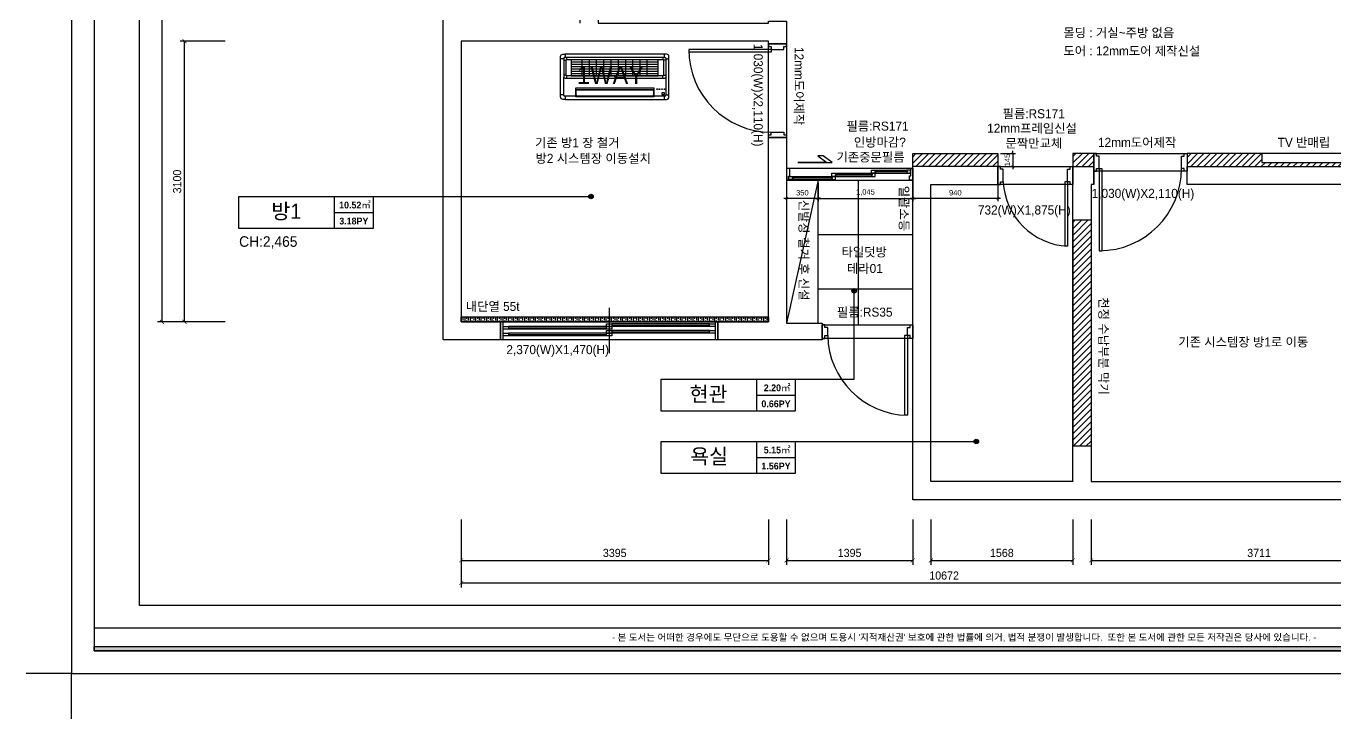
# Model space of a CAD drawing. Header units: millimetres. Extents: x 194631 to 262977, y 38570 to 93030.
# Drawn here: x 194631 to 209090, y 58422 to 66073 of the extents above; entities that cross this region are included whole.
import ezdxf
from ezdxf.enums import TextEntityAlignment as Align

# ---------------------------------------------------------------- set-up
doc = ezdxf.new("R2010")
doc.units = ezdxf.units.MM
doc.header["$LTSCALE"] = 20
doc.header["$PDMODE"] = 3
doc.layers.get('DEFPOINTS').update_dxf_attribs({"color": 248})
for name, color, linetype in [('0-ELC TEXT', 7, 'Continuous'), ('03-TEXT', 3, 'Continuous'), ('03-WAL NEW', 3, 'Continuous'), ('06-FUR', 6, 'Continuous'), ('06-LIGHT', 4, 'Continuous'), ('07-DIM', 5, 'Continuous'), ('3.기호.계단선', 30, 'Continuous'), ('C-HAT', 251, 'Continuous'), ('C-TEXT', 3, 'Continuous'), ('C-WALL1', 2, 'Continuous'), ('CO-DOOR', 8, 'Continuous'), ('FORM(YOURNAME)-1', 1, 'Continuous'), ('FORM(YOURNAME)-11', 1, 'Continuous'), ('도면층4', 4, 'Continuous'), ('도면층5', 5, 'Continuous'), ('도면층8', 8, 'Continuous'), ('치수', 7, 'Continuous')]:
    doc.layers.add(name, color=color, linetype=linetype)
doc.styles.add('HY 울릉도 L', font='')
doc.styles.add('HY견고딕', font='H2GTRE.TTF')
doc.styles.add('YOURNAME', font='HY울릉도M.TTF')
doc.styles.add('넥슨고딕', font='NEXONLv1GothicBold.ttf')
doc.styles.add('코레일둥고', font='Korail_Round_Gothic_Medium.ttf')
doc.styles.get('HY 울릉도 L').set_extended_font_data('HY울릉도L')
doc.dimstyles.new('30', dxfattribs={"dimscale": 30, "dimtxt": 2, "dimasz": 1, "dimexe": 1, "dimexo": 1, "dimgap": 1, "dimtad": 1, "dimdec": 0, "dimrnd": 0.05, "dimdsep": 46, "dimlunit": 6, "dimtxsty": 'HY 울릉도 L', "dimblk": 'ARCHTICK', "dimcen": 2.5, "dimdle": 1, "dimclrd": 133, "dimclre": 133, "dimclrt": 30, "dimadec": 0, "dimazin": 0, "dimtfac": 1, "dimtdec": 0, "dimtix": 1, "dimtmove": 2, "dimatfit": 3, "dimldrblk": 'ARCHTICK', "dimfxl": 0, "dimlwd": -1, "dimlwe": -1, "dimarcsym": 0})
doc.dimstyles.new('YOURNAME-50', dxfattribs={"dimscale": 50, "dimtxt": 1.8, "dimasz": 0.9, "dimexe": 1, "dimexo": 3, "dimgap": 0.7, "dimtad": 1, "dimdec": 0, "dimzin": 0, "dimdsep": 46, "dimtxsty": 'YOURNAME', "dimblk": 'ARCHTICK', "dimcen": 0, "dimclrd": 1, "dimclre": 1, "dimclrt": 7, "dimadec": 0, "dimazin": 0, "dimtfac": 1, "dimtdec": 0, "dimtix": 1, "dimtmove": 2, "dimatfit": 3, "dimldrblk": 'ARCHTICK', "dimfxl": 0, "dimtolj": 1, "dimtzin": 0, "dimarcsym": 0})

# ---------------------------------------------------------------- blocks, each defined once
blk = doc.blocks.new('FORM-ELEVATION')
at = {"layer": 'FORM(YOURNAME)-11'}
h = blk.add_hatch(color=256, dxfattribs=at)
h.dxf.hatch_style = 1
h.paths.add_polyline_path([(-10309, 35708), (71691, 35708), (71691, 35508), (-10309, 35508)])
h.paths.add_polyline_path([(-10309, -21492), (71691, -21492), (71691, -21692), (-10309, -21692)])
at = {"layer": 'DEFPOINTS', "color": 158}
blk.add_line((62481, -20692), (-10309, -20692), dxfattribs=at)
for points in [[(-10309, -21692), (71691, -21692), (71691, 35708), (-10309, 35708)], [(-8309, 33708), (61071, 33708), (61071, -19692), (-8309, -19692)]]:
    blk.add_lwpolyline(points, close=True, dxfattribs=at)
at = {"layer": 'DEFPOINTS', "color": 1}
blk.add_lwpolyline([(-11309, -24692), (-11309, -22692), (-13309, -22692)], dxfattribs=at)
at = {"layer": 'FORM(YOURNAME)-11', "color": 250}
blk.add_lwpolyline([(-11309, -22692), (72691, -22692), (72691, 36708), (-11309, 36708)], close=True, dxfattribs=at)
at = {"layer": 'FORM(YOURNAME)-11'}
blk.add_lwpolyline([(-10309, -21492), (71691, -21492), (71691, -21692), (-10309, -21692)], close=True, dxfattribs=at)
at = {"layer": 'FORM(YOURNAME)-11', "color": 1, "style": 'YOURNAME'}
blk.add_text("- 본 도서는 어떠한 경우에도 무단으로 도용할 수 없으며 도용시 '지적재산권' 보호에 관한 법률에 의거, 법적 분쟁이 발생합니다.  또한 본 도서에 관한 모든 저작권은 당사에 있습니다. -", height=300, dxfattribs=at).set_placement((28146, -21092), align=Align.MIDDLE_CENTER)
at = {"layer": 'FORM(YOURNAME)-11', "color": 3, "style": 'YOURNAME'}
for tag, height, p in [('1', 450, (71041, -1219)), ('2', 450, (71041, -1863)), ('3', 450, (71041, -3150)), ('4', 450, (71041, -5081)), ('5', 515, (71041, -7398)), ('6', 515, (71041, -9650)), ('7', 515, (71041, -11903)), ('8', 515, (71041, -14155)), ('9', 515, (71041, -16408)), ('10', 515, (66791, -18596)), ('11', 515, (71041, -18660)), ('12', 515, (66791, -20848)), ('13', 515, (71041, -20848))]:
    blk.add_attdef(tag, text='', height=height, dxfattribs=at).set_placement(p, align=Align.MIDDLE_RIGHT)
blk = doc.blocks.new('*U216')
at = {"layer": 'FORM(YOURNAME)-1', "xscale": 0.2500000000000001, "yscale": 0.2500000000000001, "zscale": 0.2500000000000001}
blk.add_blockref('FORM-ELEVATION', (197959, 64595), dxfattribs=at)
blk = doc.blocks.new('_ArchTick')
at = {"color": 0, "linetype": 'ByBlock', "const_width": 0.15}
blk.add_lwpolyline([(-0.5, -0.5), (0.5, 0.5)], dxfattribs=at)
blk = doc.blocks.new('*D55')
at = {"layer": 'DEFPOINTS', "color": 0}
for p in [(196981, 71677), (196131, 62807), (196981, 62807)]:
    blk.add_point(p, dxfattribs=at)
at = {"layer": '치수', "color": 1, "lineweight": -2}
for p, q in [((196831, 71677), (196081, 71677)), ((196131, 71677), (196131, 62807)), ((196831, 62807), (196081, 62807))]:
    blk.add_line(p, q, dxfattribs=at)
at = {"layer": '치수', "color": 1, "lineweight": -2, "xscale": 45, "yscale": 45, "zscale": 45}
for p, rotation in [((196131, 71677), 90), ((196131, 62807), 270)]:
    blk.add_blockref('_ArchTick', p, dxfattribs=dict(at, rotation=rotation))
at = {"layer": '치수', "color": 7, "insert": (196050, 67242), "char_height": 90, "attachment_point": 5, "rotation": 90, "style": 'YOURNAME'}
blk.add_mtext('\\A1;8870', dxfattribs=at)
blk = doc.blocks.new('*D58')
at = {"layer": 'DEFPOINTS', "color": 0}
for p in [(196381, 65907), (196981, 65907), (196981, 62807)]:
    blk.add_point(p, dxfattribs=at)
at = {"layer": '치수', "color": 1, "lineweight": -2}
for p, q in [((196831, 65907), (196331, 65907)), ((196381, 62807), (196381, 65907)), ((196831, 62807), (196331, 62807))]:
    blk.add_line(p, q, dxfattribs=at)
at = {"layer": '치수', "color": 1, "lineweight": -2, "xscale": 45, "yscale": 45, "zscale": 45}
for p, rotation in [((196381, 65907), 90), ((196381, 62807), 270)]:
    blk.add_blockref('_ArchTick', p, dxfattribs=dict(at, rotation=rotation))
at = {"layer": '치수', "color": 7, "insert": (196300, 64357), "char_height": 90, "attachment_point": 5, "rotation": 90, "style": 'YOURNAME'}
blk.add_mtext('\\A1;3100', dxfattribs=at)
blk = doc.blocks.new('*D62')
at = {"layer": 'DEFPOINTS', "color": 0}
for p in [(199437, 60772), (210109, 60772), (199437, 59922)]:
    blk.add_point(p, dxfattribs=at)
at = {"layer": '치수', "color": 1, "lineweight": -2}
for p, q in [((199437, 60622), (199437, 59872)), ((210109, 60622), (210109, 59872)), ((210109, 59922), (199437, 59922))]:
    blk.add_line(p, q, dxfattribs=at)
at = {"layer": '치수', "color": 1, "lineweight": -2, "xscale": 45, "yscale": 45, "zscale": 45, "rotation": 180}
blk.add_blockref('_ArchTick', (199437, 59922), dxfattribs=at)
at = {"layer": '치수', "color": 1, "lineweight": -2, "xscale": 45, "yscale": 45, "zscale": 45}
blk.add_blockref('_ArchTick', (210109, 59922), dxfattribs=at)
at = {"layer": '치수', "color": 7, "insert": (204773, 60004), "char_height": 90, "attachment_point": 5, "style": 'YOURNAME'}
blk.add_mtext('\\A1;10672', dxfattribs=at)
blk = doc.blocks.new('*D63')
at = {"layer": 'DEFPOINTS', "color": 0}
for p in [(204627, 60772), (206195, 60772), (206195, 60172)]:
    blk.add_point(p, dxfattribs=at)
at = {"layer": '치수', "color": 1, "lineweight": -2}
for p, q in [((204627, 60622), (204627, 60122)), ((206195, 60622), (206195, 60122)), ((204627, 60172), (206195, 60172))]:
    blk.add_line(p, q, dxfattribs=at)
at = {"layer": '치수', "color": 1, "lineweight": -2, "xscale": 45, "yscale": 45, "zscale": 45, "rotation": 180}
blk.add_blockref('_ArchTick', (204627, 60172), dxfattribs=at)
at = {"layer": '치수', "color": 1, "lineweight": -2, "xscale": 45, "yscale": 45, "zscale": 45}
blk.add_blockref('_ArchTick', (206195, 60172), dxfattribs=at)
at = {"layer": '치수', "color": 7, "insert": (205411, 60254), "char_height": 90, "attachment_point": 5, "style": 'YOURNAME'}
blk.add_mtext('\\A1;1568', dxfattribs=at)
blk = doc.blocks.new('*D64')
at = {"layer": 'DEFPOINTS', "color": 0}
for p in [(206398, 60772), (210109, 60772), (210109, 60172)]:
    blk.add_point(p, dxfattribs=at)
at = {"layer": '치수', "color": 1, "lineweight": -2}
for p, q in [((206398, 60622), (206398, 60122)), ((210109, 60622), (210109, 60122)), ((206398, 60172), (210109, 60172))]:
    blk.add_line(p, q, dxfattribs=at)
at = {"layer": '치수', "color": 1, "lineweight": -2, "xscale": 45, "yscale": 45, "zscale": 45, "rotation": 180}
blk.add_blockref('_ArchTick', (206398, 60172), dxfattribs=at)
at = {"layer": '치수', "color": 1, "lineweight": -2, "xscale": 45, "yscale": 45, "zscale": 45}
blk.add_blockref('_ArchTick', (210109, 60172), dxfattribs=at)
at = {"layer": '치수', "color": 7, "insert": (208253, 60254), "char_height": 90, "attachment_point": 5, "style": 'YOURNAME'}
blk.add_mtext('\\A1;3711', dxfattribs=at)
blk = doc.blocks.new('*D65')
at = {"layer": 'DEFPOINTS', "color": 0}
for p in [(199437, 60772), (202832, 60772), (202832, 60172)]:
    blk.add_point(p, dxfattribs=at)
at = {"layer": '치수', "color": 1, "lineweight": -2}
for p, q in [((199437, 60622), (199437, 60122)), ((202832, 60622), (202832, 60122)), ((199437, 60172), (202832, 60172))]:
    blk.add_line(p, q, dxfattribs=at)
at = {"layer": '치수', "color": 1, "lineweight": -2, "xscale": 45, "yscale": 45, "zscale": 45, "rotation": 180}
blk.add_blockref('_ArchTick', (199437, 60172), dxfattribs=at)
at = {"layer": '치수', "color": 1, "lineweight": -2, "xscale": 45, "yscale": 45, "zscale": 45}
blk.add_blockref('_ArchTick', (202832, 60172), dxfattribs=at)
at = {"layer": '치수', "color": 7, "insert": (201134, 60254), "char_height": 90, "attachment_point": 5, "style": 'YOURNAME'}
blk.add_mtext('\\A1;3395', dxfattribs=at)
blk = doc.blocks.new('*D66')
at = {"layer": 'DEFPOINTS', "color": 0}
for p in [(203032, 60772), (204427, 60772), (204427, 60172)]:
    blk.add_point(p, dxfattribs=at)
at = {"layer": '치수', "color": 1, "lineweight": -2}
for p, q in [((203032, 60622), (203032, 60122)), ((204427, 60622), (204427, 60122)), ((203032, 60172), (204427, 60172))]:
    blk.add_line(p, q, dxfattribs=at)
at = {"layer": '치수', "color": 1, "lineweight": -2, "xscale": 45, "yscale": 45, "zscale": 45, "rotation": 180}
blk.add_blockref('_ArchTick', (203032, 60172), dxfattribs=at)
at = {"layer": '치수', "color": 1, "lineweight": -2, "xscale": 45, "yscale": 45, "zscale": 45}
blk.add_blockref('_ArchTick', (204427, 60172), dxfattribs=at)
at = {"layer": '치수', "color": 7, "insert": (203729, 60254), "char_height": 90, "attachment_point": 5, "style": 'YOURNAME'}
blk.add_mtext('\\A1;1395', dxfattribs=at)
blk = doc.blocks.new('FLLLOR')
at = {"layer": 'C-WALL1'}
for p, q in [((202832, 84636), (203032, 84636)), ((202832, 83601), (203032, 83601)), ((206397, 83081), (206397, 79801))]:
    blk.add_line(p, q, dxfattribs=at)
for points in [[(199872, 81366), (199872, 81566), (199872, 81366), (199237, 81366), (199237, 90636), (199997, 90636), (199997, 90436), (199437, 90436)], [(200752, 84866), (200752, 85716), (200952, 85716), (200952, 84866), (202832, 84866), (202832, 84886), (203032, 84886), (203032, 84636)], [(202832, 84636), (202832, 84666), (199437, 84666), (199437, 81566), (199872, 81566)], [(203032, 83601), (203032, 81551), (203427, 81551), (203427, 81366), (202272, 81366), (202272, 81566), (202832, 81566), (202832, 83601)], [(206198, 79801), (204627, 79801), (204627, 83081), (205367, 83081), (205367, 83281), (204427, 83281)], [(206197, 79801), (206197, 83281), (206427, 83281), (206427, 83081), (206398, 83081)]]:
    blk.add_lwpolyline(points, dxfattribs=at)
blk.add_lwpolyline([(206398, 79801), (209559, 79801), (209559, 80001), (209959, 80001), (209959, 79801), (209959, 79801, 0.301385), (210109, 80051), (210109, 80269), (210309, 80269), (210309, 79601), (204427, 79601), (204427, 83281)], format="xyb", dxfattribs=at)
blk.add_lwpolyline([(207457, 83281), (210309, 83281), (210309, 83081), (207457, 83081)], close=True, dxfattribs=at)
at = {"layer": '도면층4'}
for p, q in [((206427, 83081), (206427, 83281)), ((201072, 81721), (201072, 81221)), ((199872, 81566), (202272, 81566)), ((199872, 81366), (199872, 81566)), ((199902, 81366), (199902, 81566)), ((202242, 81566), (202242, 81366)), ((202272, 81566), (202272, 81366)), ((199962, 81500), (201042, 81500)), ((199962, 81426), (201042, 81426)), ((201102, 81530), (202182, 81530)), ((201102, 81456), (202182, 81456)), ((203427, 81533), (204427, 81533)), ((203427, 81383), (203427, 81533)), ((204337, 81413), (204337, 80534)), ((204367, 81413), (204337, 81413)), ((204367, 81413), (204367, 80533)), ((202272, 81366), (199872, 81366)), ((204427, 81383), (203427, 81383)), ((204367, 80533), (204337, 80533))]:
    blk.add_line(p, q, dxfattribs=at)
for points in [[(199902, 81485), (199902, 81515), (199962, 81515), (199962, 81485)], [(199902, 81411), (199902, 81441), (199962, 81441), (199962, 81411)], [(201042, 81515), (201042, 81545), (201102, 81545), (201102, 81515)], [(201042, 81485), (201042, 81515), (201102, 81515), (201102, 81485)], [(201042, 81441), (201042, 81471), (201102, 81471), (201102, 81441)], [(201042, 81411), (201042, 81441), (201102, 81441), (201102, 81411)], [(202182, 81515), (202182, 81545), (202242, 81545), (202242, 81515)], [(202182, 81441), (202182, 81471), (202242, 81471), (202242, 81441)]]:
    blk.add_lwpolyline(points, close=True, dxfattribs=at)
for points in [[(203427, 81383), (203457, 81383), (203457, 81413), (203487, 81413), (203487, 81503), (203457, 81503), (203457, 81533), (203427, 81533), (203427, 81383)], [(204427, 81383), (204397, 81383), (204397, 81413), (204367, 81413), (204367, 81503), (204397, 81503), (204397, 81533), (204427, 81533), (204427, 81383)]]:
    blk.add_lwpolyline(points, dxfattribs=at)
at = {"layer": '도면층5'}
for p, q in [((201042, 81515), (199962, 81515)), ((201042, 81485), (199962, 81485)), ((201042, 81441), (199962, 81441)), ((201042, 81411), (199962, 81411)), ((202182, 81545), (201102, 81545)), ((202182, 81515), (201102, 81515)), ((202182, 81471), (201102, 81471)), ((202182, 81441), (201102, 81441))]:
    blk.add_line(p, q, dxfattribs=at)
blk.add_arc((204383, 81430), 896, 181.0786, 268.9576, dxfattribs=at)
blk = doc.blocks.new('*D182')
at = {"layer": '07-DIM', "color": 133}
for p, q in [((203382, 64342), (203382, 64141)), ((204427, 64342), (204427, 64141)), ((203352, 64171), (204457, 64171))]:
    blk.add_line(p, q, dxfattribs=at)
at = {"layer": 'DEFPOINTS', "color": 0}
for p in [(203382, 64372), (204427, 64372), (204427, 64171)]:
    blk.add_point(p, dxfattribs=at)
at = {"layer": '07-DIM', "color": 133, "xscale": 30, "yscale": 30, "zscale": 30, "rotation": 180}
blk.add_blockref('_ArchTick', (203382, 64171), dxfattribs=at)
at = {"layer": '07-DIM', "color": 133, "xscale": 30, "yscale": 30, "zscale": 30}
blk.add_blockref('_ArchTick', (204427, 64171), dxfattribs=at)
at = {"layer": '07-DIM', "color": 30, "insert": (203904, 64237), "char_height": 60, "attachment_point": 5, "style": 'HY 울릉도 L'}
blk.add_mtext('1,045', dxfattribs=at)
blk = doc.blocks.new('*D183')
at = {"layer": '07-DIM', "color": 133}
for p, q in [((204427, 64492), (204427, 64141)), ((205367, 64492), (205367, 64141)), ((205397, 64171), (204397, 64171))]:
    blk.add_line(p, q, dxfattribs=at)
at = {"layer": 'DEFPOINTS', "color": 0}
for p in [(204427, 64522), (205367, 64522), (204427, 64171)]:
    blk.add_point(p, dxfattribs=at)
at = {"layer": '07-DIM', "color": 133, "xscale": 30, "yscale": 30, "zscale": 30, "rotation": 180}
blk.add_blockref('_ArchTick', (204427, 64171), dxfattribs=at)
at = {"layer": '07-DIM', "color": 133, "xscale": 30, "yscale": 30, "zscale": 30}
blk.add_blockref('_ArchTick', (205367, 64171), dxfattribs=at)
at = {"layer": '07-DIM', "color": 30, "insert": (204897, 64233), "char_height": 60, "attachment_point": 5, "style": 'HY 울릉도 L'}
blk.add_mtext('940', dxfattribs=at)
blk = doc.blocks.new('*D184')
at = {"layer": '07-DIM', "color": 133}
for p, q in [((203032, 64342), (203032, 64141)), ((203382, 64342), (203382, 64141)), ((203412, 64171), (203002, 64171))]:
    blk.add_line(p, q, dxfattribs=at)
at = {"layer": 'DEFPOINTS', "color": 0}
for p in [(203032, 64372), (203382, 64372), (203032, 64171)]:
    blk.add_point(p, dxfattribs=at)
at = {"layer": '07-DIM', "color": 133, "xscale": 30, "yscale": 30, "zscale": 30, "rotation": 180}
blk.add_blockref('_ArchTick', (203032, 64171), dxfattribs=at)
at = {"layer": '07-DIM', "color": 133, "xscale": 30, "yscale": 30, "zscale": 30}
blk.add_blockref('_ArchTick', (203382, 64171), dxfattribs=at)
at = {"layer": '07-DIM', "color": 30, "insert": (203207, 64233), "char_height": 60, "attachment_point": 5, "style": 'HY 울릉도 L'}
blk.add_mtext('350', dxfattribs=at)
blk = doc.blocks.new('ID_C_1_S_T_BLO')
at = {"layer": '06-LIGHT', "color": 0, "linetype": 'Continuous'}
for p, q in [((-563.74995, 450), (-598.74997, 450)), ((-598.74997, 450), (-598.74997, 50)), ((-563.74995, 254.82159), (-563.74995, 450)), ((-550.89364, 443.74976), (-550.89364, 429.74976)), ((0, 500), (-548.74997, 500)), ((-548.74997, 500), (-548.74997, 465.00012)), ((-548.74997, 465.00012), (-431.67516, 465.00012)), ((-523.49993, 447.14347), (-547.49993, 447.14347)), ((-520.10622, 429.74976), (-520.10622, 443.74976)), ((427.4353, 463.37019), (-427.43529, 463.37019)), ((-427.43529, 463.37019), (-427.43529, 449.59936)), ((548.75, 500), (0, 500)), ((427.4353, 449.59936), (427.4353, 463.37019)), ((430.7501, 465.00012), (548.75, 465.00012)), ((548.75, 465.00012), (548.75, 500)), ((563.75, 450), (598.75, 450)), ((563.75, 450), (563.75, 254.80508)), ((598.75, 450), (598.75, 50)), ((-547.49993, 426.35605), (-523.49993, 426.35605)), ((430.7501, 372.0215), (-430.75008, 372.0215)), ((-427.43734, 395.8981), (427.4374, 395.8981)), ((-538.23756, 233.5), (-564.23259, 233.5)), ((548.7519, 266.47412), (-548.75098, 266.47412)), ((-538.23756, 67.5), (-538.23756, 233.5)), ((-531.23877, 266.47412), (-531.23877, 240.5)), ((-531.23756, 264.50742), (-531.23756, 264.27603)), ((-531.23756, 240.5), (531.2376, 240.5)), ((-480.54997, 239.81793), (-480.54997, 232.18207)), ((480.55, 239.81793), (-480.54997, 239.81793)), ((-480.54997, 231.26793), (-480.54997, 223.63207)), ((-480.54997, 222.71793), (-480.54997, 215.08207)), ((-480.54997, 214.16793), (-480.54997, 206.53207)), ((480.55, 214.16793), (-480.54997, 214.16793)), ((-480.54997, 205.61793), (-480.54997, 197.98207)), ((-480.54997, 197.06793), (-480.54997, 189.43207)), ((-480.54997, 188.51793), (-480.54997, 180.88207)), ((480.55, 188.51793), (-480.54997, 188.51793)), ((-480.54997, 179.96793), (-480.54997, 172.33207)), ((-480.54997, 171.41793), (-480.54997, 163.78207)), ((-480.54997, 162.86793), (-480.54997, 155.23207)), ((480.55, 162.86793), (-480.54997, 162.86793)), ((-480.54997, 154.31793), (-480.54997, 146.68207)), ((-480.54997, 145.76793), (-480.54997, 138.13207)), ((-359.95137, 240.5), (-359.95137, 60.5)), ((-281.15146, 240.5), (-281.15146, 60.5)), ((-201.15146, 240.5), (-201.15146, 60.5)), ((-121.15146, 240.5), (-121.15146, 60.5)), ((-41.15146, 240.5), (-41.15146, 60.5)), ((39.9514, 240.5), (39.9514, 60.5)), ((119.9514, 240.5), (119.9514, 60.5)), ((199.9514, 240.5), (199.9514, 60.5)), ((279.9514, 240.5), (279.9514, 60.5)), ((359.9514, 240.5), (359.9514, 60.5)), ((480.55, 232.18207), (480.55, 239.81793)), ((480.55, 223.63207), (480.55, 231.26793)), ((480.55, 215.08207), (480.55, 222.71793)), ((480.55, 206.53207), (480.55, 214.16793)), ((480.55, 197.98207), (480.55, 205.61793)), ((480.55, 189.43207), (480.55, 197.06793)), ((480.55, 180.88207), (480.55, 188.51793)), ((480.55, 172.33207), (480.55, 179.96793)), ((480.55, 163.78207), (480.55, 171.41793)), ((480.55, 155.23207), (480.55, 162.86793)), ((480.55, 146.68207), (480.55, 154.31793)), ((480.55, 138.13207), (480.55, 145.76793)), ((531.2376, 264.27603), (531.2376, 264.50742)), ((531.2376, 263.50553), (531.2376, 264.27603)), ((531.2388, 240.5), (531.2388, 266.47412)), ((538.2376, 233.5), (538.2376, 67.5)), ((564.2335, 50), (564.2335, 251.00111)), ((-564.23273, 50), (-598.74997, 50)), ((-548.74997, 34.51654), (-548.74997, 0)), ((-548.74997, 0), (0, 0)), ((-531.23746, 34.51651), (-531.23877, 60.5)), ((531.2376, 60.5), (-531.23756, 60.5)), ((-480.54997, 137.21793), (-480.54997, 129.58207)), ((480.55, 137.21793), (-480.54997, 137.21793)), ((-480.54997, 128.66793), (-480.54997, 121.03207)), ((-480.54997, 120.11793), (-480.54997, 112.48207)), ((-480.54997, 111.56793), (-480.54997, 103.93207)), ((480.55, 111.56793), (-480.54997, 111.56793)), ((-480.54997, 103.01793), (-480.54997, 95.38207)), ((-480.54997, 94.46793), (-480.54997, 86.83207)), ((-480.54997, 85.91793), (-480.54997, 78.28207)), ((480.55, 85.91793), (-480.54997, 85.91793)), ((-480.54997, 77.36793), (-480.54997, 69.73207)), ((-480.54997, 68.81793), (-480.54997, 61.18207)), ((0, 0), (548.75, 0)), ((480.55, 129.58207), (480.55, 137.21793)), ((480.55, 121.03207), (480.55, 128.66793)), ((480.55, 112.48207), (480.55, 120.11793)), ((480.55, 103.93207), (480.55, 111.56793)), ((480.55, 95.38207), (480.55, 103.01793)), ((480.55, 86.83207), (480.55, 94.46793)), ((480.55, 78.28207), (480.55, 85.91793)), ((480.55, 69.73207), (480.55, 77.36793)), ((480.55, 61.18207), (480.55, 68.81793)), ((531.2375, 34.51651), (531.2388, 60.5)), ((548.75, -0.00009), (548.75, 34.51651)), ((564.2335, 50), (598.75, 50))]:
    blk.add_line(p, q, dxfattribs=at)
at = {"layer": '06-LIGHT'}
for p, q in [((-5, 250), (5, 250)), ((0, 255), (0, 245))]:
    blk.add_line(p, q, dxfattribs=at)
at = {"layer": '06-LIGHT', "color": 0, "linetype": 'Continuous'}
for points in [[(-431.67516, 471.85909), (430.7501, 471.85909), (430.7501, 372.02138), (-431.67516, 372.02138)], [(-427.43529, 463.37019), (427.4375, 463.37019), (427.4375, 395.89798), (-427.43529, 395.89798)]]:
    blk.add_lwpolyline(points, close=True, dxfattribs=at)
blk.add_lwpolyline([(-531.23767, 263.50555), (-531.23767, 263.54463, 0.000001034), (-531.23767, 263.58368, 0.0000010218), (-531.23766, 263.6227, 0.0000010383), (-531.23766, 263.66159, 0.0000011), (-531.23766, 263.70019, 0.0000011551), (-531.23765, 263.73839, 0.0000012103), (-531.23765, 263.77606, 0.000001273), (-531.23765, 263.81311, 0.0000013504), (-531.23765, 263.84938, 0.0000014367), (-531.23765, 263.88478, 0.0000015359), (-531.23765, 263.91916, 0.0000016507), (-531.23764, 263.95244, 0.0000017826), (-531.23764, 263.98448, 0.0000019419), (-531.23764, 264.01521, 0.0000021268), (-531.23764, 264.04448, 0.000002346), (-531.23764, 264.07226, 0.0000025898), (-531.23764, 264.09841, 0.0000029343), (-531.23764, 264.12294, 0.0000033789), (-531.23765, 264.1457, 0.000003805), (-531.23765, 264.16671, 0.0000041313), (-531.23765, 264.18585, 0.0000052916), (-531.23765, 264.20324, 0.0000075718), (-531.23765, 264.21882, 0.000007551), (-531.23765, 264.23235, 0.0000035929), (-531.23766, 264.24362, 0.0000138277), (-531.23766, 264.25404, 0.0000424811), (-531.23766, 264.26491, 0.000045147), (-531.23767, 264.27602, 0.0000398279)], format="xyb", dxfattribs=at)
for centre in [(-549.04356, 387.29339), (-522.04356, 387.29339), (-495.04356, 387.29339), (-468.04356, 387.29339)]:
    blk.add_circle(centre, 3.625, dxfattribs=at)
for centre, radius, start, end in [((-547.49993, 443.74976), 3.39371, 90, 180), ((-523.49993, 443.74976), 3.39371, 0, 90), ((-547.49993, 429.74976), 3.39371, 180, 270), ((-523.49993, 429.74976), 3.39371, 270, 0), ((-548.75107, 251.00111), 15.47777, 90, 165.70963), ((548.7519, 251.00111), 15.47301, 14.231792, 90)]:
    blk.add_arc(centre, radius, start, end, dxfattribs=at)
for points, knots in [([(-548.75004, 500.0001), (-552.60524, 500), (-560.27248, 500.02015), (-568.01257, 499.99527), (-578.86163, 500.01157), (-593.00665, 494.25369), (-598.76126, 480.11266), (-598.7446, 469.26209), (-598.76983, 461.52267), (-598.74997, 453.85529), (-598.75006, 450.00008)], [0, 0, 0, 0, 0.22815986, 0.45631973, 0.45631973, 0.85766963, 1.2590195, 1.2590195, 1.4871794, 1.7153393, 1.7153393, 1.7153393, 1.7153393]), ([(-548.75004, 465), (-549.79525, 465.00009), (-551.88468, 464.77901), (-553.88379, 464.13263), (-556.51995, 462.96403), (-559.59639, 460.8448), (-561.71493, 457.76921), (-562.88342, 455.13348), (-563.52908, 453.13451), (-563.74991, 451.04429), (-563.74996, 450.00008)], [0, 0, 0, 0, 0.13301151, 0.26602302, 0.26602302, 0.5, 0.73397698, 0.73397698, 0.86698849, 1, 1, 1, 1]), ([(548.75, 500.0001), (552.6053, 500), (560.2725, 500.02015), (568.0126, 499.99527), (578.8617, 500.01157), (593.0067, 494.25369), (598.7613, 480.11266), (598.7446, 469.26209), (598.7699, 461.52267), (598.75, 453.85529), (598.75, 450.00008)], [0, 0, 0, 0, 0.22815986, 0.45631973, 0.45631973, 0.85766963, 1.2590195, 1.2590195, 1.4871794, 1.7153393, 1.7153393, 1.7153393, 1.7153393]), ([(548.75, 465), (549.7953, 465.00009), (551.8847, 464.77901), (553.8838, 464.13263), (556.52, 462.96403), (559.5964, 460.8448), (561.715, 457.76921), (562.8835, 455.13348), (563.5291, 453.13451), (563.75, 451.04429), (563.7499, 450.00008)], [0, 0, 0, 0, 0.13301151, 0.26602302, 0.26602302, 0.5, 0.73397698, 0.73397698, 0.86698849, 1, 1, 1, 1]), ([(-538.23745, 233.50001), (-538.23756, 234.63478), (-537.958, 235.76573), (-537.10239, 237.38343), (-536.26294, 238.52645), (-535.11977, 239.36564), (-533.50261, 240.22102), (-532.37185, 240.5), (-531.23767, 240.50009)], [0, 0, 0, 0, 0.30961454, 0.30961454, 0.50006661, 0.69051868, 0.69051868, 1, 1, 1, 1]), ([(531.2376, 240.50009), (532.3719, 240.5), (533.5027, 240.22102), (535.1198, 239.36564), (536.263, 238.52645), (537.1024, 237.38343), (537.9581, 235.76573), (538.2376, 234.63478), (538.2377, 233.50001)], [0, 0, 0, 0, 0.30948132, 0.30948132, 0.49993339, 0.69038546, 0.69038546, 1, 1, 1, 1]), ([(564.2334, 251.00126), (564.2335, 251.64186), (564.1933, 252.28268), (564.0733, 253.2364), (564.0234, 253.55308), (563.9337, 254.02533), (563.9013, 254.18228), (563.8491, 254.4169), (563.831, 254.49498), (563.7938, 254.65084), (563.7699, 254.72744), (563.7499, 254.80495)], [2, 2, 2, 2, 4.5023003, 4.5023003, 5.7534369, 5.7534369, 6.3789939, 6.3789939, 6.6917768, 6.6917768, 7.0045742, 7.0045742, 7.0045742, 7.0045742]), ([(-598.75006, 49.99993), (-598.74997, 46.14471), (-598.76984, 38.47726), (-598.74462, 30.73778), (-598.76133, 19.88723), (-593.00682, 5.74648), (-578.86153, -0.0115), (-568.01244, 0.00476), (-560.27241, -0.02015), (-552.60524, 0), (-548.75004, -0.00009)], [0, 0, 0, 0, 0.22816002, 0.45632004, 0.45632004, 0.85767022, 1.2590204, 1.2590204, 1.4871804, 1.7153404, 1.7153404, 1.7153404, 1.7153404]), ([(-548.75004, 34.51651), (-550.73628, 34.51635), (-552.7231, 34.90399), (-555.58589, 36.06494), (-556.56416, 36.58941), (-558.31225, 37.78254), (-559.09301, 38.43619), (-561.20349, 40.58802), (-562.32434, 42.29156), (-563.83941, 45.99629), (-564.23296, 47.99787), (-564.23286, 49.99962)], [2, 2, 2, 2, 9.7511416, 9.7511416, 14.058025, 14.058025, 18.012457, 18.012457, 25.823127, 25.823127, 33.63537, 33.63537, 33.63537, 33.63537]), ([(-531.23767, 60.4999), (-532.37185, 60.5), (-533.50261, 60.77899), (-535.11977, 61.63436), (-536.26294, 62.47356), (-537.10239, 63.61657), (-537.958, 65.23427), (-538.23756, 66.36522), (-538.23745, 67.49998)], [0, 0, 0, 0, 0.30948132, 0.30948132, 0.49993339, 0.69038546, 0.69038546, 1, 1, 1, 1]), ([(538.2377, 67.49998), (538.2376, 66.36522), (537.9581, 65.23427), (537.1024, 63.61657), (536.263, 62.47356), (535.1198, 61.63436), (533.5027, 60.77899), (532.3719, 60.5), (531.2376, 60.4999)], [0, 0, 0, 0, 0.30961454, 0.30961454, 0.50006661, 0.69051868, 0.69051868, 1, 1, 1, 1]), ([(598.75, 49.99993), (598.75, 46.14471), (598.7699, 38.47726), (598.7447, 30.73778), (598.7614, 19.88723), (593.0069, 5.74648), (578.8616, -0.0115), (568.0125, 0.00476), (560.2725, -0.02015), (552.6053, 0), (548.75, -0.00009)], [0, 0, 0, 0, 0.22816002, 0.45632004, 0.45632004, 0.85767022, 1.2590204, 1.2590204, 1.4871804, 1.7153404, 1.7153404, 1.7153404, 1.7153404]), ([(548.7506, 34.51651), (550.7763, 34.51645), (554.8312, 35.32355), (559.9817, 38.76839), (563.4265, 43.91895), (564.2336, 47.97376), (564.2334, 49.99993)], [2, 2, 2, 2, 9.9070768, 17.816346, 25.725604, 33.632516, 33.632516, 33.632516, 33.632516])]:
    blk.add_open_spline(points, degree=3, knots=knots, dxfattribs=at)
for points in [[(-564.23286, 49.99962), (-564.2327, 116.99909), (-564.2327, 184.00001), (-564.23256, 251.00096)], [(-564.23256, 251.00096), (-564.2327, 252.28769), (-564.07013, 253.57481), (-563.74996, 254.82148)], [(-538.23745, 233.50001), (-545.97181, 233.5), (-553.70535, 233.5), (-561.2357, 233.50001)], [(538.2377, 233.50001), (545.9719, 233.5), (553.7054, 233.5), (564.56879, 233.50001)], [(-564.21849, 67.49998), (-553.70533, 67.5), (-545.9718, 67.5), (-538.23745, 67.49998)], [(0.0001, 34.51651), (-182.91676, 34.51654), (-365.83355, 34.51654), (-548.75004, 34.51651)], [(548.7506, 34.51651), (365.8336, 34.51654), (182.9168, 34.51654), (0.0001, 34.51651)], [(564.10157, 67.49998), (553.7054, 67.5), (545.9719, 67.5), (538.2377, 67.49998)]]:
    blk.add_open_spline(points, degree=3, dxfattribs=at)
at = {"layer": '06-LIGHT', "style": 'HY견고딕'}
blk.add_text('1WAY', height=200, rotation=180, dxfattribs=at).set_placement((417.33362, 131.07202), align=Align.TOP_LEFT)
blk = doc.blocks.new('*D203')
at = {"color": 133}
for p, q in [((205397, 64667), (205562, 64667)), ((205532, 64667), (205532, 64697)), ((205532, 64667), (205532, 64522)), ((205397, 64522), (205562, 64522)), ((205532, 64522), (205532, 64492))]:
    blk.add_line(p, q, dxfattribs=at)
at = {"layer": 'DEFPOINTS', "color": 0}
for p in [(205367, 64667), (205367, 64522), (205532, 64522)]:
    blk.add_point(p, dxfattribs=at)
at = {"color": 133, "xscale": 30, "yscale": 30, "zscale": 30}
for p, rotation in [((205532, 64667), 270), ((205532, 64522), 90)]:
    blk.add_blockref('_ArchTick', p, dxfattribs=dict(at, rotation=rotation))
at = {"color": 30, "insert": (205471, 64595), "char_height": 60, "attachment_point": 5, "rotation": 90, "style": 'HY 울릉도 L'}
blk.add_mtext('145', dxfattribs=at)

msp = doc.modelspace()

# ---------------------------------------------------------------- hatches: boundary and pattern name
at = {"layer": '0-ELC TEXT'}
h = msp.add_hatch(color=256, dxfattribs=at)
h.dxf.hatch_style = 1
edge = h.paths.add_edge_path()
edge.add_arc((200871.8, 64191.5), 25, 270, 630, ccw=False)
h = msp.add_hatch(color=256, dxfattribs=at)
h.dxf.hatch_style = 1
edge = h.paths.add_edge_path()
edge.add_arc((200871.8, 64191.5), 25, 270, 630, ccw=False)
h = msp.add_hatch(color=256, dxfattribs=at)
h.dxf.hatch_style = 1
edge = h.paths.add_edge_path()
edge.add_arc((203780, 63149.4), 25, -270, 90)
h = msp.add_hatch(color=256, dxfattribs=at)
h.dxf.hatch_style = 1
edge = h.paths.add_edge_path()
edge.add_arc((203780, 63149.4), 25, -270, 90)
h = msp.add_hatch(color=256, dxfattribs=at)
h.dxf.hatch_style = 1
edge = h.paths.add_edge_path()
edge.add_arc((205128.6, 61485), 25, -270, 90)
h = msp.add_hatch(color=256, dxfattribs=at)
h.dxf.hatch_style = 1
edge = h.paths.add_edge_path()
edge.add_arc((205128.6, 61485), 25, -270, 90)
at = {"layer": '03-WAL NEW'}
h = msp.add_hatch(dxfattribs=at)
h.set_pattern_fill('_USER', color=256, scale=50, angle=45, pattern_type=0)
h.set_pattern_definition([(45, (0, 0), (-35.355339, 35.355339), [])])
h.paths.add_polyline_path([(205366.7, 64667.5), (204426.7, 64667.5), (204426.7, 64567.5), (204426.7, 64522.5), (205366.7, 64522.5)])
h.paths.add_polyline_path([(206426.7, 64667.5), (206196.7, 64667.5), (206196.7, 64522.5), (206426.7, 64522.5)])
h.paths.add_polyline_path([(208282.8, 64667.5), (207456.7, 64667.5), (207456.7, 64522.5), (210108.7, 64522.5), (210108.7, 64667.5), (209282.8, 64667.5), (209282.8, 64567.5), (208282.8, 64567.5)])
h = msp.add_hatch(dxfattribs=at)
h.set_pattern_fill('_USER', color=256, scale=50, angle=45, pattern_type=0)
h.set_pattern_definition([(45, (0, -18758.475), (-35.355339, 35.355339), [])])
h.paths.add_polyline_path([(206396.7, 61432.5), (206197.7, 61432.5), (206197.7, 63932.5), (206396.7, 63932.5)])
at = {"layer": '3.기호.계단선'}
h = msp.add_hatch(dxfattribs=at)
h.set_pattern_fill('GOST_WOOD', color=256, scale=10)
h.set_pattern_definition([(90, (0, -18758.475), (60, -4e-15), [100, -20]), (90, (20, -18778.475), (60, -4e-15), [60, -15, 30, -15]), (90, (40, -18808.475), (60, -4e-15), [100, -20])])
h.paths.add_polyline_path([(202831.7, 62862.5), (201071.7, 62862.5), (201071.7, 62807.5), (202271.7, 62807.5), (202831.7, 62807.5)])
h.paths.add_polyline_path([(201071.7, 62862.5), (199436.7, 62862.5), (199436.7, 62807.5), (199871.7, 62807.5), (201071.7, 62807.5)])
at = {"layer": 'C-HAT'}
h = msp.add_hatch(dxfattribs=at)
h.set_pattern_fill('_USER', color=256, scale=600, double=1, pattern_type=0)
h.set_pattern_definition([(0, (204426.74, 64372.46), (0, 600), []), (90, (204426.74, 64372.46), (-600, 4e-14), [])])
h.paths.add_polyline_path([(203381.7, 64372.5), (204426.7, 64372.5), (204426.7, 62775), (203381.7, 62775)])

# ---------------------------------------------------------------- linework, layer by layer
msp.add_line((203381.7, 64372.5), (204426.7, 64372.5))
msp.add_line((203381.7, 64372.5), (204426.7, 64372.5))
at = {"layer": '0-ELC TEXT'}
for p, q in [((198038.6, 63837.8), (198038.6, 64191.5)), ((198463.3, 64191.5), (200871.8, 64191.5)), ((198038.6, 64014.7), (198463.3, 64014.7)), ((202702.8, 61818.7), (202702.8, 62172.4)), ((202702.8, 61995.6), (203127.5, 61995.6)), ((202702.8, 61131.2), (202702.8, 61485)), ((203127.5, 61485), (205128.6, 61485)), ((202702.8, 61308.1), (203127.5, 61308.1))]:
    msp.add_line(p, q, dxfattribs=at)
for points in [[(196981.4, 64191.5), (198463.3, 64191.5), (198463.3, 63837.8), (196981.4, 63837.8)], [(201645.6, 62172.4), (203127.5, 62172.4), (203127.5, 61818.7), (201645.6, 61818.7)], [(201645.6, 61485), (203127.5, 61485), (203127.5, 61131.2), (201645.6, 61131.2)]]:
    msp.add_lwpolyline(points, close=True, dxfattribs=at)
msp.add_lwpolyline([(203127.5, 62172.4), (203780, 62172.4), (203780, 63149.4)], dxfattribs=at)
for centre in [(200871.8, 64191.5), (200871.8, 64191.5), (203780, 63149.4), (203780, 63149.4), (205128.6, 61485), (205128.6, 61485)]:
    msp.add_circle(centre, 25, dxfattribs=at)
at = {"layer": '03-WAL NEW'}
for points in [[(204426.7, 64567.5), (204426.7, 64567.5), (204426.7, 64667.5), (205366.7, 64667.5), (205366.7, 64522.5), (204426.7, 64522.5), (204426.7, 64567.5)], [(206396.7, 61432.5), (206197.7, 61432.5), (206197.7, 63932.5), (206396.7, 63932.5), (206396.7, 61432.5)]]:
    msp.add_lwpolyline(points, dxfattribs=at)
for points in [[(206196.7, 64522.5), (206426.7, 64522.5), (206426.7, 64667.5), (206196.7, 64667.5)], [(207456.7, 64522.5), (210108.8, 64522.5), (210108.8, 64667.5), (207456.7, 64667.5)], [(208282.8, 64567.5), (209282.8, 64567.5), (209282.8, 64667.5), (208282.8, 64667.5)]]:
    msp.add_lwpolyline(points, close=True, dxfattribs=at)
at = {"layer": '06-FUR'}
msp.add_line((203381.7, 64372.5), (203031.7, 62792.5), dxfattribs=at)
msp.add_lwpolyline([(203031.7, 62792.5), (203381.7, 62792.5), (203381.7, 64372.5), (203031.7, 64372.5)], close=True, dxfattribs=at)
at = {"layer": '3.기호.계단선'}
msp.add_lwpolyline([(199436.7, 62862.5), (202831.7, 62862.5), (202831.7, 62807.5), (199436.7, 62807.5)], close=True, dxfattribs=at)
at = {"layer": 'CO-DOOR', "color": 1}
msp.add_lwpolyline([(203155.4, 64568.1), (203534.6, 64568.1), (203436, 64640.4), (203377.6, 64640.4), (203476.3, 64568.1), (203155.4, 64568.1)], close=True, dxfattribs=at)
at = {"layer": '도면층4'}
for p, q in [((202861.7, 65817.2), (201951.2, 65817.2)), ((201951.2, 65817.2), (201951.2, 65787.2)), ((202861.7, 65787.2), (201951.7, 65787.2)), ((202831.7, 64842.2), (202831.7, 65877.2)), ((202861.7, 65817.2), (202861.7, 65787.2)), ((203031.7, 65877.2), (203031.7, 64842.2)), ((206426.7, 64667.5), (207456.7, 64667.5)), ((205366.7, 64522.5), (206196.7, 64522.5)), ((206486.7, 64502.5), (206486.7, 63591.9)), ((206486.7, 64502.5), (206516.7, 64502.5)), ((206516.7, 64502.5), (206516.7, 63592.5)), ((206106.7, 64352.5), (206106.7, 63642)), ((206136.7, 64352.5), (206106.7, 64352.5)), ((206136.7, 64352.5), (206136.7, 63641.5)), ((207456.7, 64472.5), (206426.7, 64472.5)), ((206196.7, 64322.5), (205366.7, 64322.5)), ((206136.4, 63642), (206106.4, 63642)), ((206486.7, 63591.9), (206516.7, 63591.9))]:
    msp.add_line(p, q, dxfattribs=at)
for points in [[(202831.7, 65877.2), (202831.7, 65847.2), (202861.7, 65847.2), (202861.7, 65817.2), (203001.7, 65817.2), (203001.7, 65847.2), (203031.7, 65847.2), (203031.7, 65877.2), (202831.7, 65877.2)], [(202831.7, 64842.2), (202831.7, 64872.2), (202861.7, 64872.2), (202861.7, 64902.2), (203001.7, 64902.2), (203001.7, 64872.2), (203031.7, 64872.2), (203031.7, 64842.2), (202831.7, 64842.2)], [(206426.7, 64472.5), (206456.7, 64472.5), (206456.7, 64502.5), (206486.7, 64502.5), (206486.7, 64637.5), (206456.7, 64637.5), (206456.7, 64667.5), (206426.7, 64667.5), (206426.7, 64472.5)], [(207456.7, 64472.5), (207426.7, 64472.5), (207426.7, 64502.5), (207396.7, 64502.5), (207396.7, 64637.5), (207426.7, 64637.5), (207426.7, 64667.5), (207456.7, 64667.5), (207456.7, 64472.5)], [(205366.7, 64322.5), (205396.7, 64322.5), (205396.7, 64352.5), (205426.7, 64352.5), (205426.7, 64492.5), (205396.7, 64492.5), (205396.7, 64522.5), (205366.7, 64522.5), (205366.7, 64322.5)], [(206196.7, 64322.5), (206166.7, 64322.5), (206166.7, 64352.5), (206136.7, 64352.5), (206136.7, 64492.5), (206166.7, 64492.5), (206166.7, 64522.5), (206196.7, 64522.5), (206196.7, 64322.5)]]:
    msp.add_lwpolyline(points, dxfattribs=at)
at = {"layer": '도면층5'}
for centre, radius, start, end in [((202866, 65816.5), 914.3, 179.95422, 269.73183), ((206486.7, 64502.5), 910, 270, 0), ((206178.3, 64393.5), 752.7, 183.12854, 266.83562)]:
    msp.add_arc(centre, radius, start, end, dxfattribs=at)
at = {"layer": '도면층8'}
for p, q in [((204426.7, 64502.5), (203031.7, 64502.5)), ((203052.1, 64372.5), (204391.7, 64372.5)), ((203066.8, 64420.5), (203066.8, 64418.1)), ((203101.3, 64413.3), (203531.3, 64413.3)), ((203101.3, 64378.2), (203531.3, 64378.2)), ((203531.3, 64413.3), (204001.5, 64413.3)), ((203575.7, 64448.4), (204001.5, 64448.4)), ((204015.7, 64483.5), (204360.7, 64483.5)), ((204015.7, 64448.4), (204360.7, 64448.4))]:
    msp.add_line(p, q, dxfattribs=at)
for points in [[(203031.7, 64497.5), (203031.7, 64372.5), (203052.1, 64372.5), (203052.1, 64418.1), (203066.8, 64418.1), (203066.8, 64502.5), (203031.7, 64502.5), (203031.7, 64497.5)], [(204426.7, 64383.1), (204426.7, 64372.5), (204391.7, 64372.5), (204391.7, 64420.5), (204406.4, 64420.5), (204406.4, 64502.5), (204426.7, 64502.5), (204426.7, 64383.1)], [(203526.8, 64393.4), (203097.2, 64393.4), (203097.2, 64398.1), (203526.8, 64398.1), (203526.8, 64393.4), (203526.8, 64398.1)], [(203101.3, 64402.6), (203104.5, 64400.9), (203105.1, 64399.8), (203105.7, 64398.1)], [(203101.3, 64389), (203104.5, 64390.6), (203105.1, 64391.8), (203105.7, 64393.4)], [(203531.3, 64402.6), (203528.1, 64400.9), (203527.5, 64399.8), (203526.8, 64398.1)], [(203531.3, 64389), (203528.1, 64390.6), (203527.5, 64391.8), (203526.8, 64393.4)], [(203575.7, 64437.6), (203578.9, 64436), (203579.5, 64434.9), (203580.2, 64433.2)], [(203575.7, 64424.1), (203578.9, 64425.7), (203579.5, 64426.9), (203580.2, 64428.5)], [(203966.8, 64428.5), (203580.2, 64428.5), (203580.2, 64433.2), (203966.8, 64433.2), (203966.8, 64428.5), (203966.8, 64433.2)], [(203971.3, 64437.6), (203968.1, 64436), (203967.5, 64434.9), (203966.8, 64433.2)], [(203971.3, 64424.1), (203968.1, 64425.7), (203967.5, 64426.9), (203966.8, 64428.5)], [(204015.7, 64472.7), (204018.9, 64471.1), (204019.5, 64469.9), (204020.2, 64468.3)], [(204015.7, 64459.2), (204018.9, 64460.8), (204019.5, 64461.9), (204020.2, 64463.6)], [(204356.2, 64463.6), (204020.2, 64463.6), (204020.2, 64468.3), (204356.2, 64468.3), (204356.2, 64463.6), (204356.2, 64468.3)], [(204360.7, 64472.7), (204357.5, 64471.1), (204356.9, 64469.9), (204356.2, 64468.3)], [(204360.7, 64459.2), (204357.5, 64460.8), (204356.9, 64461.9), (204356.2, 64463.6)]]:
    msp.add_lwpolyline(points, dxfattribs=at)
for points in [[(203056.9, 64413.3), (203101.3, 64413.3), (203101.3, 64401.6), (203094.8, 64399.6), (203094.8, 64392), (203101.3, 64389.9), (203101.3, 64378.2), (203056.9, 64378.2)], [(203531.3, 64448.4), (203575.7, 64448.4), (203575.7, 64436.7), (203569.2, 64434.6), (203569.2, 64427.1), (203575.7, 64425), (203575.7, 64413.3), (203531.3, 64413.3)], [(203531.3, 64389.9), (203531.3, 64378.2), (203572.2, 64378.2), (203572.2, 64413.3), (203531.3, 64413.3), (203531.3, 64401.6), (203537.8, 64399.6), (203537.8, 64392)], [(203971.3, 64483.5), (204015.7, 64483.5), (204015.7, 64471.8), (204009.2, 64469.7), (204009.2, 64462.2), (204015.7, 64460.1), (204015.7, 64448.4), (203971.3, 64448.4)], [(203971.3, 64425), (203971.3, 64413.3), (204012.2, 64413.3), (204012.2, 64448.4), (203971.3, 64448.4), (203971.3, 64436.7), (203977.8, 64434.6), (203977.8, 64427.1)], [(204360.7, 64460.1), (204360.7, 64448.4), (204401.6, 64448.4), (204401.6, 64483.5), (204360.7, 64483.5), (204360.7, 64471.8), (204367.2, 64469.7), (204367.2, 64462.2)]]:
    msp.add_lwpolyline(points, close=True, dxfattribs=at)

# ---------------------------------------------------------------- block references
for name, p in [('*U216', (0, 0)), ('FLLLOR', (0, -18758.5))]:
    msp.add_blockref(name, p)
at = {"layer": '06-LIGHT', "rotation": 180}
msp.add_blockref('ID_C_1_S_T_BLO', (201134.2, 65764.2), dxfattribs=at)

# ---------------------------------------------------------------- texts
at = {"layer": '0-ELC TEXT', "style": '코레일둥고'}
for s, p in [('몰딩 : 거실~주방 없음', (206090.7, 65951)), ('도어 : 12mm도어 제작신설', (206090.7, 65749.8)), ('12mm프레임신설', (205248.9, 64895.7)), ('기존 방1 장 철거', (200252.7, 64736.1)), ('인방마감?', (203775.4, 64742.1)), ('문짝만교체', (205451.2, 64730.5)), ('12mm도어제작', (206473.1, 64739.8)), ('TV 반매립', (208458.3, 64739.8)), ('기존중문필름', (203583.9, 64578)), ('1,030(W)X2,110(H)', (206403.1, 64176.4)), ('732(W)X1,875(H)', (205146.4, 63992.5)), ('타일덧방', (203639.1, 63528.8)), ('2,370(W)X1,470(H)', (199936.7, 62450.1))]:
    msp.add_text(s, height=100, dxfattribs=at).set_placement(p)
for s, p in [('1,030(W)X2,110(H)', (202669.4, 65878.4)), ('12mm도어제작', (203120.5, 65843.8)), ('일괄소등', (204281.2, 64310.5)), ('신발장 철거 후 신설', (203173.5, 64154.7)), ('천정 수납부분 막기', (206486, 63078))]:
    msp.add_text(s, height=100, rotation=270, dxfattribs=at).set_placement(p)
at = {"layer": '0-ELC TEXT', "color": 10, "style": '코레일둥고'}
for s, p in [('필름:RS171', (205419.1, 65056.2)), ('필름:RS171', (203693.5, 64918.8)), ('방2 시스템장 이동설치', (200258.2, 64562.8)), ('테라01', (203699.2, 63346.4)), ('필름:RS35', (203588.6, 62864.1)), ('기존 시스템장 방1로 이동', (207359.8, 62534.8))]:
    msp.add_text(s, height=100, dxfattribs=at).set_placement(p)
at = {"layer": '03-TEXT'}
for s, height, style, p in [('방1', 166.67, '코레일둥고', (197505.6, 63945.2)), ('10.52㎡', 75, '넥슨고딕', (198264.3, 64059.7)), ('3.18PY', 75, '넥슨고딕', (198251.5, 63882.9)), ('현관', 166.67, '코레일둥고', (202169.8, 61926.1)), ('2.20㎡', 75, '넥슨고딕', (202928.5, 62040.6)), ('0.66PY', 75, '넥슨고딕', (202915.7, 61863.8)), ('욕실', 166.67, '코레일둥고', (202177.5, 61238.7)), ('5.15㎡', 75, '넥슨고딕', (202928.5, 61353.2)), ('1.56PY', 75, '넥슨고딕', (202915.7, 61176.3))]:
    msp.add_text(s, height=height, dxfattribs=dict(at, style=style)).set_placement(p, align=Align.CENTER)
at = {"layer": '3.기호.계단선', "style": '코레일둥고'}
msp.add_text('내단열 55t', height=100, dxfattribs=at).set_placement((199487.8, 62927.7))
at = {"layer": 'C-TEXT', "style": '코레일둥고'}
msp.add_text('CH:2,465', height=116.67, dxfattribs=at).set_placement((196984, 63635.8))

# ---------------------------------------------------------------- dimensions: what is measured, and where the dimension line sits
dim = msp.add_linear_dim(base=(205532, 64522.5), p1=(205366.7, 64667.5), p2=(205366.7, 64522.5), angle=90, dimstyle='30', override={"dimfxl": 1.25})
dim.commit()
dim.dimension.update_dxf_attribs({"geometry": '*D203', "text_midpoint": (205471.4, 64595)})
at = {"layer": '07-DIM'}
for base, p1, p2, picture, middle in [((204426.7, 64171.4), (205366.7, 64522.5), (204426.7, 64522.5), '*D183', (204896.7, 64232.7)), ((203031.7, 64171.4), (203381.7, 64372.5), (203031.7, 64372.5), '*D184', (203206.7, 64232.7)), ((204426.7, 64171.4), (203381.7, 64372.5), (204426.7, 64372.5), '*D182', (203904.2, 64237.3))]:
    dim = msp.add_linear_dim(base=base, p1=p1, p2=p2, dimstyle='30', override={"dimfxl": 1.25}, dxfattribs=at)
    dim.commit()
    dim.dimension.update_dxf_attribs({"geometry": picture, "text_midpoint": middle})
at = {"layer": '치수'}
for base, p1, p2, angle, picture, middle in [((196131.4, 62807.5), (196981.4, 71677.5), (196981.4, 62807.5), 270, '*D55', (196049.6, 67242.5)), ((196381.4, 65907.5), (196981.4, 62807.5), (196981.4, 65907.5), 270, '*D58', (196299.6, 64357.5)), ((199436.7, 59921.8), (210108.7, 60771.8), (199436.7, 60771.8), 180, '*D62', (204772.7, 60003.7)), ((202831.7, 60171.8), (199436.7, 60771.8), (202831.7, 60771.8), 180, '*D65', (201134.2, 60253.7)), ((204426.7, 60171.8), (203031.7, 60771.8), (204426.7, 60771.8), 180, '*D66', (203729.2, 60253.7)), ((206194.7, 60171.8), (204626.7, 60771.8), (206194.7, 60771.8), 180, '*D63', (205410.7, 60253.7)), ((210108.7, 60171.8), (206397.7, 60771.8), (210108.7, 60771.8), 180, '*D64', (208253.2, 60253.6))]:
    dim = msp.add_linear_dim(base=base, p1=p1, p2=p2, angle=angle, dimstyle='YOURNAME-50', override={"dimfxl": 1.25, "dimarcsym": 2}, dxfattribs=at)
    dim.commit()
    dim.dimension.update_dxf_attribs({"geometry": picture, "text_midpoint": middle})

doc.saveas('drawing.dxf')
